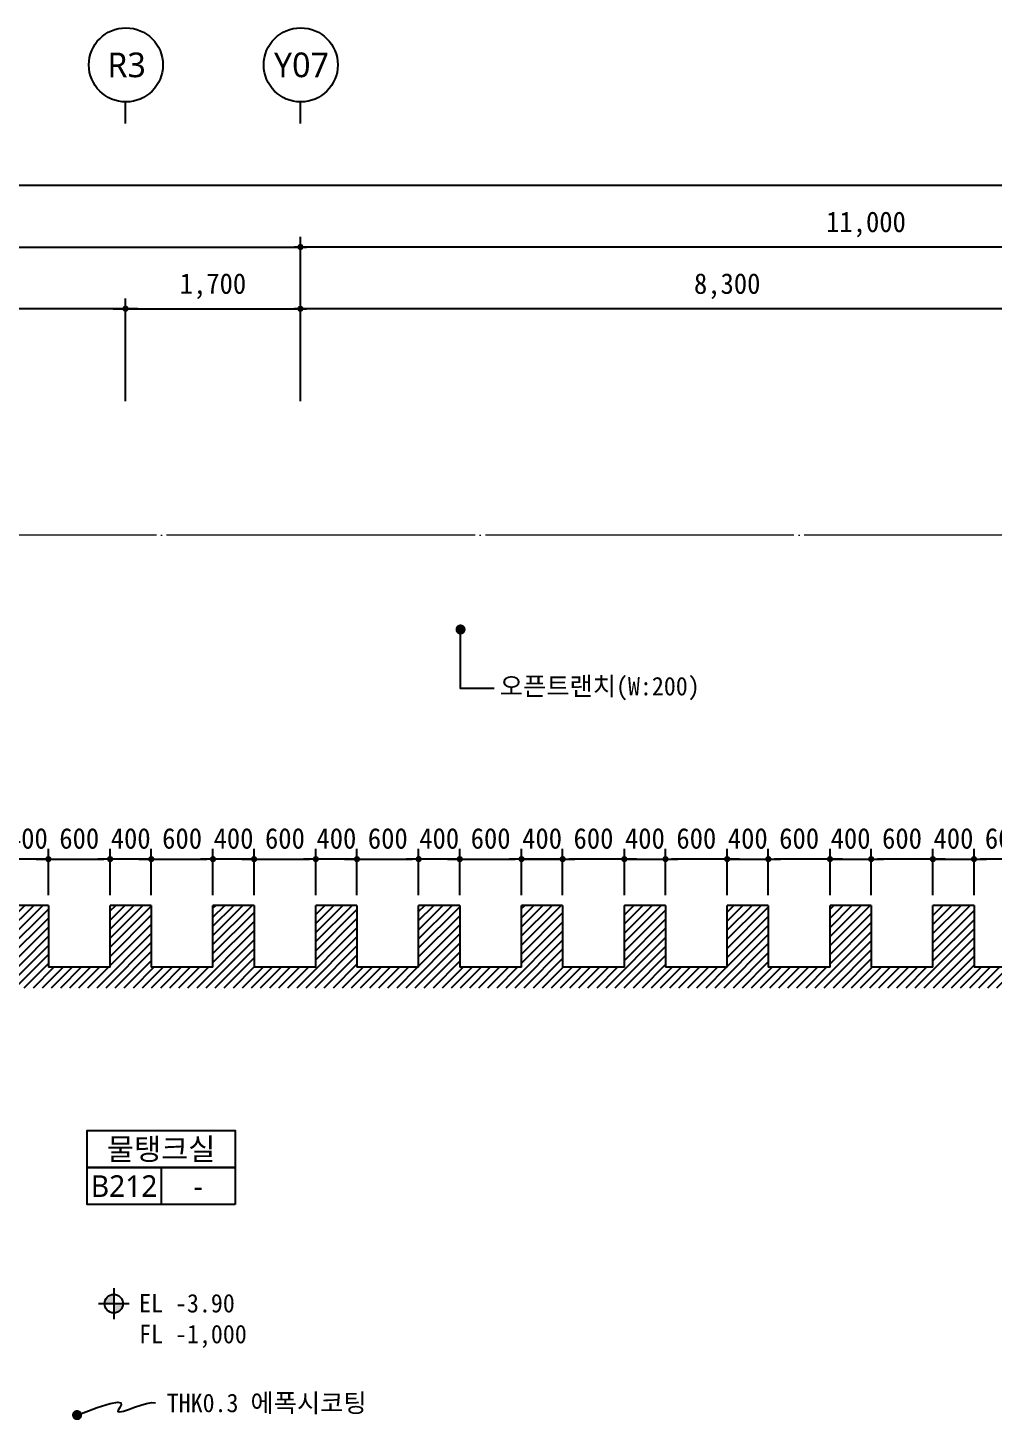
# Model space of a CAD drawing. Header units: inches. Extents: x 2004 to 150234, y 6875187 to 6994525.
# Drawn here: x 127709 to 137095, y 6980992 to 6994525 of the extents above; entities that cross this region are included whole.
import ezdxf
from ezdxf.enums import TextEntityAlignment as Align

# ---------------------------------------------------------------- set-up
doc = ezdxf.new("R2010")
doc.units = ezdxf.units.IN
doc.header["$MEASUREMENT"] = 0
doc.linetypes.add('CEN', pattern=[62, 60, -1, 0, -1])
doc.layers.get('0').update_dxf_attribs({"linetype": 'CONTINUOUS'})
for name, color, linetype, lineweight in [('A-AXIS-BUBL', 7, 'CONTINUOUS', 25), ('A-AXIS-LINE', 1, 'CEN', 15), ('A-DIMS', 7, 'CONTINUOUS', 25), ('A-MKXS-LEAD', 7, 'CONTINUOUS', 25), ('A-MKXX-NAME', 3, 'CONTINUOUS', 25), ('A-MKXX-SYMB', 7, 'CONTINUOUS', 25), ('A-XXXX-SYMB', 7, 'CONTINUOUS', 25), ('A-XXXX-TXT2', 3, 'CONTINUOUS', 25)]:
    doc.layers.add(name, color=color, linetype=linetype, lineweight=lineweight)
doc.styles.add('HY울릉도L', font='H2GTRE.TTF')
doc.styles.add('돋움체', font='')
doc.styles.add('맑은고딕', font='malgun.ttf')
doc.styles.get('돋움체').set_extended_font_data('DotumChe')
doc.dimstyles.new('CDIM', dxfattribs={"dimtxt": 2, "dimasz": 0.6, "dimexe": 1, "dimexo": 1, "dimgap": 1, "dimtad": 1, "dimdec": 0, "dimrnd": 0.5, "dimzin": 0, "dimdsep": 32, "dimlunit": 6, "dimtxsty": 'HY울릉도L', "dimblk1": '_CIDOT', "dimblk2": '_CIDOT', "dimsah": 1, "dimcen": 4.5, "dimclrd": 2, "dimclre": 2, "dimclrt": 7, "dimadec": 0, "dimazin": 0, "dimtfac": 1, "dimtdec": 0, "dimtix": 1, "dimtmove": 2, "dimatfit": 1, "dimldrblk": '_CIDOT', "dimfxl": 1, "dimtolj": 1, "dimtzin": 0, "dimlwd": -1, "dimarcsym": 0})

# ---------------------------------------------------------------- blocks, each defined once
blk = doc.blocks.new('_CIDOT')
at = {"color": 0, "linetype": 'ByBlock'}
blk.add_line((2, 0), (-1, 0), dxfattribs=at)
at = {"color": 0, "linetype": 'ByBlock', "const_width": 0.5}
blk.add_lwpolyline([(-0.25, 0, 1), (0.25, 0, 1)], format="xyb", close=True, dxfattribs=at)
blk = doc.blocks.new('*D134')
at = {"layer": 'A-DIMS', "lineweight": -2, "transparency": 16777216}
for p, q in [((105959, 6990895), (105959, 6993095)), ((144059, 6990895), (144059, 6993095))]:
    blk.add_line(p, q, dxfattribs=at)
at = {"layer": 'A-DIMS', "transparency": 16777216}
blk.add_line((106019, 6992995), (143999, 6992995), dxfattribs=at)
at = {"layer": 'A-DIMS', "transparency": 16777216, "xscale": 60, "yscale": 60, "zscale": 60, "rotation": 180}
blk.add_blockref('_CIDOT', (105959, 6992995), dxfattribs=at)
at = {"layer": 'A-DIMS', "transparency": 16777216, "xscale": 60, "yscale": 60, "zscale": 60}
blk.add_blockref('_CIDOT', (144059, 6992995), dxfattribs=at)
at = {"layer": 'A-DIMS', "color": 3, "transparency": 16777216, "insert": (125009, 6993214), "char_height": 200, "attachment_point": 5, "style": '돋움체'}
blk.add_mtext('\\A1;38,100', dxfattribs=at)
blk = doc.blocks.new('*D135')
at = {"layer": 'A-DIMS', "lineweight": -2, "transparency": 16777216}
for p, q in [((119359, 6990895), (119359, 6992495)), ((130359, 6990895), (130359, 6992495))]:
    blk.add_line(p, q, dxfattribs=at)
at = {"layer": 'A-DIMS', "transparency": 16777216}
blk.add_line((119419, 6992395), (130299, 6992395), dxfattribs=at)
at = {"layer": 'A-DIMS', "transparency": 16777216, "xscale": 60, "yscale": 60, "zscale": 60, "rotation": 180}
blk.add_blockref('_CIDOT', (119359, 6992395), dxfattribs=at)
at = {"layer": 'A-DIMS', "transparency": 16777216, "xscale": 60, "yscale": 60, "zscale": 60}
blk.add_blockref('_CIDOT', (130359, 6992395), dxfattribs=at)
at = {"layer": 'A-DIMS', "color": 3, "transparency": 16777216, "insert": (124859, 6992614), "char_height": 200, "attachment_point": 5, "style": '돋움체'}
blk.add_mtext('\\A1;11,000', dxfattribs=at)
blk = doc.blocks.new('*D136')
at = {"layer": 'A-DIMS', "lineweight": -2, "transparency": 16777216}
for p, q in [((130359, 6990895), (130359, 6992495)), ((141359, 6990895), (141359, 6992495))]:
    blk.add_line(p, q, dxfattribs=at)
at = {"layer": 'A-DIMS', "transparency": 16777216}
blk.add_line((141299, 6992395), (130419, 6992395), dxfattribs=at)
at = {"layer": 'A-DIMS', "transparency": 16777216, "xscale": 60, "yscale": 60, "zscale": 60, "rotation": 180}
blk.add_blockref('_CIDOT', (130359, 6992395), dxfattribs=at)
at = {"layer": 'A-DIMS', "transparency": 16777216, "xscale": 60, "yscale": 60, "zscale": 60}
blk.add_blockref('_CIDOT', (141359, 6992395), dxfattribs=at)
at = {"layer": 'A-DIMS', "color": 3, "transparency": 16777216, "insert": (135859, 6992614), "char_height": 200, "attachment_point": 5, "style": '돋움체'}
blk.add_mtext('\\A1;11,000', dxfattribs=at)
blk = doc.blocks.new('*D140')
at = {"layer": 'A-DIMS', "lineweight": -2, "transparency": 16777216}
for p, q in [((130359, 6990895), (130359, 6991895)), ((138659, 6990895), (138659, 6991895))]:
    blk.add_line(p, q, dxfattribs=at)
at = {"layer": 'A-DIMS', "transparency": 16777216}
blk.add_line((138599, 6991795), (130419, 6991795), dxfattribs=at)
at = {"layer": 'A-DIMS', "transparency": 16777216, "xscale": 60, "yscale": 60, "zscale": 60, "rotation": 180}
blk.add_blockref('_CIDOT', (130359, 6991795), dxfattribs=at)
at = {"layer": 'A-DIMS', "transparency": 16777216, "xscale": 60, "yscale": 60, "zscale": 60}
blk.add_blockref('_CIDOT', (138659, 6991795), dxfattribs=at)
at = {"layer": 'A-DIMS', "color": 3, "transparency": 16777216, "insert": (134509, 6992014), "char_height": 200, "attachment_point": 5, "style": '돋움체'}
blk.add_mtext('\\A1;8,300', dxfattribs=at)
blk = doc.blocks.new('*D141')
at = {"layer": 'A-DIMS', "lineweight": -2, "transparency": 16777216}
for p, q in [((128659, 6990895), (128659, 6991895)), ((130359, 6990895), (130359, 6991895))]:
    blk.add_line(p, q, dxfattribs=at)
at = {"layer": 'A-DIMS', "transparency": 16777216}
blk.add_line((128719, 6991795), (130299, 6991795), dxfattribs=at)
at = {"layer": 'A-DIMS', "transparency": 16777216, "xscale": 60, "yscale": 60, "zscale": 60, "rotation": 180}
blk.add_blockref('_CIDOT', (128659, 6991795), dxfattribs=at)
at = {"layer": 'A-DIMS', "transparency": 16777216, "xscale": 60, "yscale": 60, "zscale": 60}
blk.add_blockref('_CIDOT', (130359, 6991795), dxfattribs=at)
at = {"layer": 'A-DIMS', "color": 3, "transparency": 16777216, "insert": (129509, 6992014), "char_height": 200, "attachment_point": 5, "style": '돋움체'}
blk.add_mtext('\\A1;1,700', dxfattribs=at)
blk = doc.blocks.new('*D142')
at = {"layer": 'A-DIMS', "lineweight": -2, "transparency": 16777216}
for p, q in [((119359, 6990895), (119359, 6991895)), ((128659, 6990895), (128659, 6991895))]:
    blk.add_line(p, q, dxfattribs=at)
at = {"layer": 'A-DIMS', "transparency": 16777216}
blk.add_line((128599, 6991795), (119419, 6991795), dxfattribs=at)
at = {"layer": 'A-DIMS', "transparency": 16777216, "xscale": 60, "yscale": 60, "zscale": 60, "rotation": 180}
blk.add_blockref('_CIDOT', (119359, 6991795), dxfattribs=at)
at = {"layer": 'A-DIMS', "transparency": 16777216, "xscale": 60, "yscale": 60, "zscale": 60}
blk.add_blockref('_CIDOT', (128659, 6991795), dxfattribs=at)
at = {"layer": 'A-DIMS', "color": 3, "transparency": 16777216, "insert": (124009, 6992014), "char_height": 200, "attachment_point": 5, "style": '돋움체'}
blk.add_mtext('\\A1;9,300', dxfattribs=at)
blk = doc.blocks.new('*D308')
at = {"layer": 'A-DIMS', "lineweight": -2, "transparency": 16777216}
for p, q in [((136509, 6986095), (136509, 6986545)), ((136909, 6986095), (136909, 6986545))]:
    blk.add_line(p, q, dxfattribs=at)
at = {"layer": 'A-DIMS', "transparency": 16777216}
for p, q in [((136449, 6986445), (136389, 6986445)), ((136509, 6986445), (136909, 6986445)), ((136969, 6986445), (137029, 6986445))]:
    blk.add_line(p, q, dxfattribs=at)
at = {"layer": 'A-DIMS', "transparency": 16777216, "xscale": 60, "yscale": 60, "zscale": 60}
blk.add_blockref('_CIDOT', (136509, 6986445), dxfattribs=at)
at = {"layer": 'A-DIMS', "transparency": 16777216, "xscale": 60, "yscale": 60, "zscale": 60, "rotation": 180}
blk.add_blockref('_CIDOT', (136909, 6986445), dxfattribs=at)
at = {"layer": 'A-DIMS', "color": 3, "transparency": 16777216, "insert": (136709, 6986645), "char_height": 200, "attachment_point": 5, "style": '돋움체'}
blk.add_mtext('\\A1;400', dxfattribs=at)
blk = doc.blocks.new('*D309')
at = {"layer": 'A-DIMS', "lineweight": -2, "transparency": 16777216}
for p, q in [((136909, 6986095), (136909, 6986545)), ((137509, 6986095), (137509, 6986545))]:
    blk.add_line(p, q, dxfattribs=at)
at = {"layer": 'A-DIMS', "transparency": 16777216}
blk.add_line((137449, 6986445), (136969, 6986445), dxfattribs=at)
at = {"layer": 'A-DIMS', "transparency": 16777216, "xscale": 60, "yscale": 60, "zscale": 60, "rotation": 180}
blk.add_blockref('_CIDOT', (136909, 6986445), dxfattribs=at)
at = {"layer": 'A-DIMS', "transparency": 16777216, "xscale": 60, "yscale": 60, "zscale": 60}
blk.add_blockref('_CIDOT', (137509, 6986445), dxfattribs=at)
at = {"layer": 'A-DIMS', "color": 3, "transparency": 16777216, "insert": (137209, 6986645), "char_height": 200, "attachment_point": 5, "style": '돋움체'}
blk.add_mtext('\\A1;600', dxfattribs=at)
blk = doc.blocks.new('*D310')
at = {"layer": 'A-DIMS', "lineweight": -2, "transparency": 16777216}
for p, q in [((135509, 6986095), (135509, 6986545)), ((135909, 6986095), (135909, 6986545))]:
    blk.add_line(p, q, dxfattribs=at)
at = {"layer": 'A-DIMS', "transparency": 16777216}
for p, q in [((135449, 6986445), (135389, 6986445)), ((135509, 6986445), (135909, 6986445)), ((135969, 6986445), (136029, 6986445))]:
    blk.add_line(p, q, dxfattribs=at)
at = {"layer": 'A-DIMS', "transparency": 16777216, "xscale": 60, "yscale": 60, "zscale": 60}
blk.add_blockref('_CIDOT', (135509, 6986445), dxfattribs=at)
at = {"layer": 'A-DIMS', "transparency": 16777216, "xscale": 60, "yscale": 60, "zscale": 60, "rotation": 180}
blk.add_blockref('_CIDOT', (135909, 6986445), dxfattribs=at)
at = {"layer": 'A-DIMS', "color": 3, "transparency": 16777216, "insert": (135709, 6986645), "char_height": 200, "attachment_point": 5, "style": '돋움체'}
blk.add_mtext('\\A1;400', dxfattribs=at)
blk = doc.blocks.new('*D311')
at = {"layer": 'A-DIMS', "lineweight": -2, "transparency": 16777216}
for p, q in [((135909, 6986095), (135909, 6986545)), ((136509, 6986095), (136509, 6986545))]:
    blk.add_line(p, q, dxfattribs=at)
at = {"layer": 'A-DIMS', "transparency": 16777216}
blk.add_line((136449, 6986445), (135969, 6986445), dxfattribs=at)
at = {"layer": 'A-DIMS', "transparency": 16777216, "xscale": 60, "yscale": 60, "zscale": 60, "rotation": 180}
blk.add_blockref('_CIDOT', (135909, 6986445), dxfattribs=at)
at = {"layer": 'A-DIMS', "transparency": 16777216, "xscale": 60, "yscale": 60, "zscale": 60}
blk.add_blockref('_CIDOT', (136509, 6986445), dxfattribs=at)
at = {"layer": 'A-DIMS', "color": 3, "transparency": 16777216, "insert": (136209, 6986645), "char_height": 200, "attachment_point": 5, "style": '돋움체'}
blk.add_mtext('\\A1;600', dxfattribs=at)
blk = doc.blocks.new('*D312')
at = {"layer": 'A-DIMS', "lineweight": -2, "transparency": 16777216}
for p, q in [((134509, 6986095), (134509, 6986545)), ((134909, 6986095), (134909, 6986545))]:
    blk.add_line(p, q, dxfattribs=at)
at = {"layer": 'A-DIMS', "transparency": 16777216}
for p, q in [((134449, 6986445), (134389, 6986445)), ((134509, 6986445), (134909, 6986445)), ((134969, 6986445), (135029, 6986445))]:
    blk.add_line(p, q, dxfattribs=at)
at = {"layer": 'A-DIMS', "transparency": 16777216, "xscale": 60, "yscale": 60, "zscale": 60}
blk.add_blockref('_CIDOT', (134509, 6986445), dxfattribs=at)
at = {"layer": 'A-DIMS', "transparency": 16777216, "xscale": 60, "yscale": 60, "zscale": 60, "rotation": 180}
blk.add_blockref('_CIDOT', (134909, 6986445), dxfattribs=at)
at = {"layer": 'A-DIMS', "color": 3, "transparency": 16777216, "insert": (134709, 6986645), "char_height": 200, "attachment_point": 5, "style": '돋움체'}
blk.add_mtext('\\A1;400', dxfattribs=at)
blk = doc.blocks.new('*D313')
at = {"layer": 'A-DIMS', "lineweight": -2, "transparency": 16777216}
for p, q in [((134909, 6986095), (134909, 6986545)), ((135509, 6986095), (135509, 6986545))]:
    blk.add_line(p, q, dxfattribs=at)
at = {"layer": 'A-DIMS', "transparency": 16777216}
blk.add_line((135449, 6986445), (134969, 6986445), dxfattribs=at)
at = {"layer": 'A-DIMS', "transparency": 16777216, "xscale": 60, "yscale": 60, "zscale": 60, "rotation": 180}
blk.add_blockref('_CIDOT', (134909, 6986445), dxfattribs=at)
at = {"layer": 'A-DIMS', "transparency": 16777216, "xscale": 60, "yscale": 60, "zscale": 60}
blk.add_blockref('_CIDOT', (135509, 6986445), dxfattribs=at)
at = {"layer": 'A-DIMS', "color": 3, "transparency": 16777216, "insert": (135209, 6986645), "char_height": 200, "attachment_point": 5, "style": '돋움체'}
blk.add_mtext('\\A1;600', dxfattribs=at)
blk = doc.blocks.new('*D314')
at = {"layer": 'A-DIMS', "lineweight": -2, "transparency": 16777216}
for p, q in [((133509, 6986095), (133509, 6986545)), ((133909, 6986095), (133909, 6986545))]:
    blk.add_line(p, q, dxfattribs=at)
at = {"layer": 'A-DIMS', "transparency": 16777216}
for p, q in [((133449, 6986445), (133389, 6986445)), ((133509, 6986445), (133909, 6986445)), ((133969, 6986445), (134029, 6986445))]:
    blk.add_line(p, q, dxfattribs=at)
at = {"layer": 'A-DIMS', "transparency": 16777216, "xscale": 60, "yscale": 60, "zscale": 60}
blk.add_blockref('_CIDOT', (133509, 6986445), dxfattribs=at)
at = {"layer": 'A-DIMS', "transparency": 16777216, "xscale": 60, "yscale": 60, "zscale": 60, "rotation": 180}
blk.add_blockref('_CIDOT', (133909, 6986445), dxfattribs=at)
at = {"layer": 'A-DIMS', "color": 3, "transparency": 16777216, "insert": (133709, 6986645), "char_height": 200, "attachment_point": 5, "style": '돋움체'}
blk.add_mtext('\\A1;400', dxfattribs=at)
blk = doc.blocks.new('*D315')
at = {"layer": 'A-DIMS', "lineweight": -2, "transparency": 16777216}
for p, q in [((133909, 6986095), (133909, 6986545)), ((134509, 6986095), (134509, 6986545))]:
    blk.add_line(p, q, dxfattribs=at)
at = {"layer": 'A-DIMS', "transparency": 16777216}
blk.add_line((134449, 6986445), (133969, 6986445), dxfattribs=at)
at = {"layer": 'A-DIMS', "transparency": 16777216, "xscale": 60, "yscale": 60, "zscale": 60, "rotation": 180}
blk.add_blockref('_CIDOT', (133909, 6986445), dxfattribs=at)
at = {"layer": 'A-DIMS', "transparency": 16777216, "xscale": 60, "yscale": 60, "zscale": 60}
blk.add_blockref('_CIDOT', (134509, 6986445), dxfattribs=at)
at = {"layer": 'A-DIMS', "color": 3, "transparency": 16777216, "insert": (134209, 6986645), "char_height": 200, "attachment_point": 5, "style": '돋움체'}
blk.add_mtext('\\A1;600', dxfattribs=at)
blk = doc.blocks.new('*D316')
at = {"layer": 'A-DIMS', "lineweight": -2, "transparency": 16777216}
for p, q in [((132509, 6986095), (132509, 6986545)), ((132909, 6986095), (132909, 6986545))]:
    blk.add_line(p, q, dxfattribs=at)
at = {"layer": 'A-DIMS', "transparency": 16777216}
for p, q in [((132449, 6986445), (132389, 6986445)), ((132509, 6986445), (132909, 6986445)), ((132969, 6986445), (133029, 6986445))]:
    blk.add_line(p, q, dxfattribs=at)
at = {"layer": 'A-DIMS', "transparency": 16777216, "xscale": 60, "yscale": 60, "zscale": 60}
blk.add_blockref('_CIDOT', (132509, 6986445), dxfattribs=at)
at = {"layer": 'A-DIMS', "transparency": 16777216, "xscale": 60, "yscale": 60, "zscale": 60, "rotation": 180}
blk.add_blockref('_CIDOT', (132909, 6986445), dxfattribs=at)
at = {"layer": 'A-DIMS', "color": 3, "transparency": 16777216, "insert": (132709, 6986645), "char_height": 200, "attachment_point": 5, "style": '돋움체'}
blk.add_mtext('\\A1;400', dxfattribs=at)
blk = doc.blocks.new('*D317')
at = {"layer": 'A-DIMS', "lineweight": -2, "transparency": 16777216}
for p, q in [((132909, 6986095), (132909, 6986545)), ((133509, 6986095), (133509, 6986545))]:
    blk.add_line(p, q, dxfattribs=at)
at = {"layer": 'A-DIMS', "transparency": 16777216}
blk.add_line((133449, 6986445), (132969, 6986445), dxfattribs=at)
at = {"layer": 'A-DIMS', "transparency": 16777216, "xscale": 60, "yscale": 60, "zscale": 60, "rotation": 180}
blk.add_blockref('_CIDOT', (132909, 6986445), dxfattribs=at)
at = {"layer": 'A-DIMS', "transparency": 16777216, "xscale": 60, "yscale": 60, "zscale": 60}
blk.add_blockref('_CIDOT', (133509, 6986445), dxfattribs=at)
at = {"layer": 'A-DIMS', "color": 3, "transparency": 16777216, "insert": (133209, 6986645), "char_height": 200, "attachment_point": 5, "style": '돋움체'}
blk.add_mtext('\\A1;600', dxfattribs=at)
blk = doc.blocks.new('*D318')
at = {"layer": 'A-DIMS', "lineweight": -2, "transparency": 16777216}
for p, q in [((131909, 6986095), (131909, 6986545)), ((132509, 6986095), (132509, 6986545))]:
    blk.add_line(p, q, dxfattribs=at)
at = {"layer": 'A-DIMS', "transparency": 16777216}
blk.add_line((131969, 6986445), (132449, 6986445), dxfattribs=at)
at = {"layer": 'A-DIMS', "transparency": 16777216, "xscale": 60, "yscale": 60, "zscale": 60, "rotation": 180}
blk.add_blockref('_CIDOT', (131909, 6986445), dxfattribs=at)
at = {"layer": 'A-DIMS', "transparency": 16777216, "xscale": 60, "yscale": 60, "zscale": 60}
blk.add_blockref('_CIDOT', (132509, 6986445), dxfattribs=at)
at = {"layer": 'A-DIMS', "color": 3, "transparency": 16777216, "insert": (132209, 6986645), "char_height": 200, "attachment_point": 5, "style": '돋움체'}
blk.add_mtext('\\A1;600', dxfattribs=at)
blk = doc.blocks.new('*D319')
at = {"layer": 'A-DIMS', "lineweight": -2, "transparency": 16777216}
for p, q in [((132509, 6986095), (132509, 6986545)), ((132909, 6986095), (132909, 6986545))]:
    blk.add_line(p, q, dxfattribs=at)
at = {"layer": 'A-DIMS', "transparency": 16777216}
for p, q in [((132449, 6986445), (132389, 6986445)), ((132909, 6986445), (132509, 6986445)), ((132969, 6986445), (133029, 6986445))]:
    blk.add_line(p, q, dxfattribs=at)
at = {"layer": 'A-DIMS', "transparency": 16777216, "xscale": 60, "yscale": 60, "zscale": 60}
blk.add_blockref('_CIDOT', (132509, 6986445), dxfattribs=at)
at = {"layer": 'A-DIMS', "transparency": 16777216, "xscale": 60, "yscale": 60, "zscale": 60, "rotation": 180}
blk.add_blockref('_CIDOT', (132909, 6986445), dxfattribs=at)
at = {"layer": 'A-DIMS', "color": 3, "transparency": 16777216, "insert": (132709, 6986645), "char_height": 200, "attachment_point": 5, "style": '돋움체'}
blk.add_mtext('\\A1;400', dxfattribs=at)
blk = doc.blocks.new('*D320')
at = {"layer": 'A-DIMS', "lineweight": -2, "transparency": 16777216}
for p, q in [((130909, 6986095), (130909, 6986545)), ((131509, 6986095), (131509, 6986545))]:
    blk.add_line(p, q, dxfattribs=at)
at = {"layer": 'A-DIMS', "transparency": 16777216}
blk.add_line((130969, 6986445), (131449, 6986445), dxfattribs=at)
at = {"layer": 'A-DIMS', "transparency": 16777216, "xscale": 60, "yscale": 60, "zscale": 60, "rotation": 180}
blk.add_blockref('_CIDOT', (130909, 6986445), dxfattribs=at)
at = {"layer": 'A-DIMS', "transparency": 16777216, "xscale": 60, "yscale": 60, "zscale": 60}
blk.add_blockref('_CIDOT', (131509, 6986445), dxfattribs=at)
at = {"layer": 'A-DIMS', "color": 3, "transparency": 16777216, "insert": (131209, 6986645), "char_height": 200, "attachment_point": 5, "style": '돋움체'}
blk.add_mtext('\\A1;600', dxfattribs=at)
blk = doc.blocks.new('*D321')
at = {"layer": 'A-DIMS', "lineweight": -2, "transparency": 16777216}
for p, q in [((131509, 6986095), (131509, 6986545)), ((131909, 6986095), (131909, 6986545))]:
    blk.add_line(p, q, dxfattribs=at)
at = {"layer": 'A-DIMS', "transparency": 16777216}
for p, q in [((131449, 6986445), (131389, 6986445)), ((131909, 6986445), (131509, 6986445)), ((131969, 6986445), (132029, 6986445))]:
    blk.add_line(p, q, dxfattribs=at)
at = {"layer": 'A-DIMS', "transparency": 16777216, "xscale": 60, "yscale": 60, "zscale": 60}
blk.add_blockref('_CIDOT', (131509, 6986445), dxfattribs=at)
at = {"layer": 'A-DIMS', "transparency": 16777216, "xscale": 60, "yscale": 60, "zscale": 60, "rotation": 180}
blk.add_blockref('_CIDOT', (131909, 6986445), dxfattribs=at)
at = {"layer": 'A-DIMS', "color": 3, "transparency": 16777216, "insert": (131709, 6986645), "char_height": 200, "attachment_point": 5, "style": '돋움체'}
blk.add_mtext('\\A1;400', dxfattribs=at)
blk = doc.blocks.new('*D322')
at = {"layer": 'A-DIMS', "lineweight": -2, "transparency": 16777216}
for p, q in [((129909, 6986095), (129909, 6986545)), ((130509, 6986095), (130509, 6986545))]:
    blk.add_line(p, q, dxfattribs=at)
at = {"layer": 'A-DIMS', "transparency": 16777216}
blk.add_line((129969, 6986445), (130449, 6986445), dxfattribs=at)
at = {"layer": 'A-DIMS', "transparency": 16777216, "xscale": 60, "yscale": 60, "zscale": 60, "rotation": 180}
blk.add_blockref('_CIDOT', (129909, 6986445), dxfattribs=at)
at = {"layer": 'A-DIMS', "transparency": 16777216, "xscale": 60, "yscale": 60, "zscale": 60}
blk.add_blockref('_CIDOT', (130509, 6986445), dxfattribs=at)
at = {"layer": 'A-DIMS', "color": 3, "transparency": 16777216, "insert": (130209, 6986645), "char_height": 200, "attachment_point": 5, "style": '돋움체'}
blk.add_mtext('\\A1;600', dxfattribs=at)
blk = doc.blocks.new('*D323')
at = {"layer": 'A-DIMS', "lineweight": -2, "transparency": 16777216}
for p, q in [((130509, 6986095), (130509, 6986545)), ((130909, 6986095), (130909, 6986545))]:
    blk.add_line(p, q, dxfattribs=at)
at = {"layer": 'A-DIMS', "transparency": 16777216}
for p, q in [((130449, 6986445), (130389, 6986445)), ((130909, 6986445), (130509, 6986445)), ((130969, 6986445), (131029, 6986445))]:
    blk.add_line(p, q, dxfattribs=at)
at = {"layer": 'A-DIMS', "transparency": 16777216, "xscale": 60, "yscale": 60, "zscale": 60}
blk.add_blockref('_CIDOT', (130509, 6986445), dxfattribs=at)
at = {"layer": 'A-DIMS', "transparency": 16777216, "xscale": 60, "yscale": 60, "zscale": 60, "rotation": 180}
blk.add_blockref('_CIDOT', (130909, 6986445), dxfattribs=at)
at = {"layer": 'A-DIMS', "color": 3, "transparency": 16777216, "insert": (130709, 6986645), "char_height": 200, "attachment_point": 5, "style": '돋움체'}
blk.add_mtext('\\A1;400', dxfattribs=at)
blk = doc.blocks.new('*D324')
at = {"layer": 'A-DIMS', "lineweight": -2, "transparency": 16777216}
for p, q in [((128909, 6986095), (128909, 6986545)), ((129509, 6986095), (129509, 6986545))]:
    blk.add_line(p, q, dxfattribs=at)
at = {"layer": 'A-DIMS', "transparency": 16777216}
blk.add_line((128969, 6986445), (129449, 6986445), dxfattribs=at)
at = {"layer": 'A-DIMS', "transparency": 16777216, "xscale": 60, "yscale": 60, "zscale": 60, "rotation": 180}
blk.add_blockref('_CIDOT', (128909, 6986445), dxfattribs=at)
at = {"layer": 'A-DIMS', "transparency": 16777216, "xscale": 60, "yscale": 60, "zscale": 60}
blk.add_blockref('_CIDOT', (129509, 6986445), dxfattribs=at)
at = {"layer": 'A-DIMS', "color": 3, "transparency": 16777216, "insert": (129209, 6986645), "char_height": 200, "attachment_point": 5, "style": '돋움체'}
blk.add_mtext('\\A1;600', dxfattribs=at)
blk = doc.blocks.new('*D325')
at = {"layer": 'A-DIMS', "lineweight": -2, "transparency": 16777216}
for p, q in [((129509, 6986095), (129509, 6986545)), ((129909, 6986095), (129909, 6986545))]:
    blk.add_line(p, q, dxfattribs=at)
at = {"layer": 'A-DIMS', "transparency": 16777216}
for p, q in [((129449, 6986445), (129389, 6986445)), ((129909, 6986445), (129509, 6986445)), ((129969, 6986445), (130029, 6986445))]:
    blk.add_line(p, q, dxfattribs=at)
at = {"layer": 'A-DIMS', "transparency": 16777216, "xscale": 60, "yscale": 60, "zscale": 60}
blk.add_blockref('_CIDOT', (129509, 6986445), dxfattribs=at)
at = {"layer": 'A-DIMS', "transparency": 16777216, "xscale": 60, "yscale": 60, "zscale": 60, "rotation": 180}
blk.add_blockref('_CIDOT', (129909, 6986445), dxfattribs=at)
at = {"layer": 'A-DIMS', "color": 3, "transparency": 16777216, "insert": (129709, 6986645), "char_height": 200, "attachment_point": 5, "style": '돋움체'}
blk.add_mtext('\\A1;400', dxfattribs=at)
blk = doc.blocks.new('*D326')
at = {"layer": 'A-DIMS', "lineweight": -2, "transparency": 16777216}
for p, q in [((127909, 6986095), (127909, 6986545)), ((128509, 6986095), (128509, 6986545))]:
    blk.add_line(p, q, dxfattribs=at)
at = {"layer": 'A-DIMS', "transparency": 16777216}
blk.add_line((127969, 6986445), (128449, 6986445), dxfattribs=at)
at = {"layer": 'A-DIMS', "transparency": 16777216, "xscale": 60, "yscale": 60, "zscale": 60, "rotation": 180}
blk.add_blockref('_CIDOT', (127909, 6986445), dxfattribs=at)
at = {"layer": 'A-DIMS', "transparency": 16777216, "xscale": 60, "yscale": 60, "zscale": 60}
blk.add_blockref('_CIDOT', (128509, 6986445), dxfattribs=at)
at = {"layer": 'A-DIMS', "color": 3, "transparency": 16777216, "insert": (128209, 6986645), "char_height": 200, "attachment_point": 5, "style": '돋움체'}
blk.add_mtext('\\A1;600', dxfattribs=at)
blk = doc.blocks.new('*D327')
at = {"layer": 'A-DIMS', "lineweight": -2, "transparency": 16777216}
for p, q in [((128509, 6986095), (128509, 6986545)), ((128909, 6986095), (128909, 6986545))]:
    blk.add_line(p, q, dxfattribs=at)
at = {"layer": 'A-DIMS', "transparency": 16777216}
for p, q in [((128449, 6986445), (128389, 6986445)), ((128909, 6986445), (128509, 6986445)), ((128969, 6986445), (129029, 6986445))]:
    blk.add_line(p, q, dxfattribs=at)
at = {"layer": 'A-DIMS', "transparency": 16777216, "xscale": 60, "yscale": 60, "zscale": 60}
blk.add_blockref('_CIDOT', (128509, 6986445), dxfattribs=at)
at = {"layer": 'A-DIMS', "transparency": 16777216, "xscale": 60, "yscale": 60, "zscale": 60, "rotation": 180}
blk.add_blockref('_CIDOT', (128909, 6986445), dxfattribs=at)
at = {"layer": 'A-DIMS', "color": 3, "transparency": 16777216, "insert": (128709, 6986645), "char_height": 200, "attachment_point": 5, "style": '돋움체'}
blk.add_mtext('\\A1;400', dxfattribs=at)
blk = doc.blocks.new('*D329')
at = {"layer": 'A-DIMS', "lineweight": -2, "transparency": 16777216}
for p, q in [((127509, 6986095), (127509, 6986545)), ((127909, 6986095), (127909, 6986545))]:
    blk.add_line(p, q, dxfattribs=at)
at = {"layer": 'A-DIMS', "transparency": 16777216}
for p, q in [((127449, 6986445), (127389, 6986445)), ((127909, 6986445), (127509, 6986445)), ((127969, 6986445), (128029, 6986445))]:
    blk.add_line(p, q, dxfattribs=at)
at = {"layer": 'A-DIMS', "transparency": 16777216, "xscale": 60, "yscale": 60, "zscale": 60}
blk.add_blockref('_CIDOT', (127509, 6986445), dxfattribs=at)
at = {"layer": 'A-DIMS', "transparency": 16777216, "xscale": 60, "yscale": 60, "zscale": 60, "rotation": 180}
blk.add_blockref('_CIDOT', (127909, 6986445), dxfattribs=at)
at = {"layer": 'A-DIMS', "color": 3, "transparency": 16777216, "insert": (127709, 6986645), "char_height": 200, "attachment_point": 5, "style": '돋움체'}
blk.add_mtext('\\A1;400', dxfattribs=at)

msp = doc.modelspace()

# ---------------------------------------------------------------- hatches: boundary and pattern name
at = {"layer": 'A-XXXX-SYMB'}
h = msp.add_hatch(dxfattribs=at)
h.set_pattern_fill('ANSI31', color=8, scale=500)
h.set_pattern_definition([(45, (0, 6960758.12), (-44.194174, 44.194174), [])])
h.paths.add_polyline_path([(115159, 6985195.3), (115159, 6985395.3), (115359, 6985395.3), (115359, 6985995.3), (115859, 6985995.3), (115859, 6985395.3), (116509, 6985395.3), (116509, 6985995.3), (116909, 6985995.3), (116909, 6985395.3), (117509, 6985395.3), (117509, 6985995.3), (117909, 6985995.3), (117909, 6985395.3), (118509, 6985395.3), (118509, 6985995.3), (118909, 6985995.3), (118909, 6985395.3), (119509, 6985395.3), (119509, 6985995.3), (119909, 6985995.3), (119909, 6985395.3), (120509, 6985395.3), (120509, 6985995.3), (120909, 6985995.3), (120909, 6985395.3), (121509, 6985395.3), (121509, 6985995.3), (121909, 6985995.3), (121909, 6985395.3), (122509, 6985395.3), (122509, 6985995.3), (122909, 6985995.3), (122909, 6985395.3), (123509, 6985395.3), (123509, 6985995.3), (123909, 6985995.3), (123909, 6985395.3), (124509, 6985395.3), (124509, 6985995.3), (124909, 6985995.3), (124909, 6985395.3), (125359, 6985395.3), (125359, 6985995.3), (125859, 6985995.3), (125859, 6985395.3), (126509, 6985395.3), (126509, 6985995.3), (126909, 6985995.3), (126909, 6985395.3), (127509, 6985395.3), (127509, 6985995.3), (127909, 6985995.3), (127909, 6985395.3), (128509, 6985395.3), (128509, 6985995.3), (128909, 6985995.3), (128909, 6985395.3), (129509, 6985395.3), (129509, 6985995.3), (129909, 6985995.3), (129909, 6985395.3), (130509, 6985395.3), (130509, 6985995.3), (130909, 6985995.3), (130909, 6985395.3), (131509, 6985395.3), (131509, 6985995.3), (131909, 6985995.3), (131909, 6985395.3), (132509, 6985395.3), (132509, 6985995.3), (132909, 6985995.3), (132909, 6985395.3), (133509, 6985395.3), (133509, 6985995.3), (133909, 6985995.3), (133909, 6985395.3), (134509, 6985395.3), (134509, 6985995.3), (134909, 6985995.3), (134909, 6985395.3), (135509, 6985395.3), (135509, 6985995.3), (135909, 6985995.3), (135909, 6985395.3), (136509, 6985395.3), (136509, 6985995.3), (136909, 6985995.3), (136909, 6985395.3), (137509, 6985395.3), (137509, 6985995.3), (137909, 6985995.3), (137909, 6985395.3), (138509, 6985395.3), (138509, 6985995.3), (138909, 6985995.3), (138909, 6985395.3), (139559, 6985395.3), (139559, 6985995.3), (140059, 6985995.3), (140059, 6985395.3), (140259, 6985395.3), (140259, 6985195.3)])
h = msp.add_hatch(color=256, dxfattribs=at)
h.paths.add_polyline_path([(128544.6, 6982214.1, 0.4142136), (128454.6, 6982124.1), (128544.6, 6982124.1)])
h.paths.add_polyline_path([(128634.6, 6982124.1), (128544.6, 6982124.1), (128544.6, 6982034.1, 0.4142136)])

# ---------------------------------------------------------------- linework, layer by layer
msp.add_lwpolyline([(132242.1, 6988104.9), (131916.4, 6988104.9), (131916.4, 6988706.6)])
at = {"layer": 'A-AXIS-BUBL', "ltscale": 0.2}
for p, q in [((128659, 6993595.3), (128659, 6993805.3)), ((130359, 6993595.3), (130359, 6993805.3))]:
    msp.add_line(p, q, dxfattribs=at)
for centre in [(128662.5, 6994165.3), (130362.5, 6994165.3)]:
    msp.add_circle(centre, 360, dxfattribs=at)
at = {"layer": 'A-AXIS-LINE', "ltscale": 50}
msp.add_line((144459, 6989595.3), (105559, 6989595.3), dxfattribs=at)
at = {"layer": 'A-MKXS-LEAD', "const_width": 48}
for points in [[(131891.5, 6988674.7, -1), (131941.3, 6988679.6, -1)], [(128163.2, 6981043.1, 1), (128212.9, 6981038.1, 1)]]:
    msp.add_lwpolyline(points, format="xyb", close=True, dxfattribs=at)
at = {"layer": 'A-MKXS-LEAD'}
msp.add_lwpolyline([(128188, 6981040.6), (128383.6, 6981114.3), (128510.9, 6981154.1), (128583.4, 6981167), (128614.2, 6981160), (128616.5, 6981140.2), (128603.5, 6981114.6), (128588.5, 6981090.2), (128584.6, 6981074.1), (128601.9, 6981071.4), (128638.1, 6981080.2), (128687.9, 6981096.6), (128745.6, 6981116.8), (128806.1, 6981137), (128863.7, 6981153.3), (128913.1, 6981162), (128948.8, 6981159.1)], dxfattribs=at)
at = {"layer": 'A-MKXX-SYMB'}
msp.add_line((129005.2, 6983446.7), (129005.2, 6983086.7), dxfattribs=at)
for points in [[(129725.2, 6983446.7), (128285.2, 6983446.7), (128285.2, 6983806.7), (129725.2, 6983806.7)], [(129725.2, 6983086.7), (128285.2, 6983086.7), (128285.2, 6983446.7), (129725.2, 6983446.7)]]:
    msp.add_lwpolyline(points, close=True, dxfattribs=at)
at = {"layer": 'A-XXXX-SYMB'}
for p, q in [((128544.6, 6982274.1), (128544.6, 6981974.1)), ((128394.6, 6982124.1), (128694.6, 6982124.1))]:
    msp.add_line(p, q, dxfattribs=at)
for points in [[(127909, 6985995.3), (127509, 6985995.3)], [(127909, 6985995.3), (127909, 6985395.3)], [(128509, 6985395.3), (128509, 6985995.3)], [(128909, 6985995.3), (128509, 6985995.3)], [(128909, 6985995.3), (128909, 6985395.3)], [(129509, 6985395.3), (129509, 6985995.3)], [(129909, 6985995.3), (129509, 6985995.3)], [(129909, 6985995.3), (129909, 6985395.3)], [(130509, 6985395.3), (130509, 6985995.3)], [(130909, 6985995.3), (130509, 6985995.3)], [(130909, 6985995.3), (130909, 6985395.3)], [(131509, 6985395.3), (131509, 6985995.3)], [(131909, 6985995.3), (131509, 6985995.3)], [(131909, 6985995.3), (131909, 6985395.3)], [(132509, 6985395.3), (132509, 6985995.3)], [(132909, 6985995.3), (132509, 6985995.3)], [(132909, 6985995.3), (132909, 6985395.3)], [(133509, 6985395.3), (133509, 6985995.3)], [(133909, 6985995.3), (133509, 6985995.3)], [(133909, 6985995.3), (133909, 6985395.3)], [(134509, 6985395.3), (134509, 6985995.3)], [(134909, 6985995.3), (134509, 6985995.3)], [(134909, 6985995.3), (134909, 6985395.3)], [(135509, 6985395.3), (135509, 6985995.3)], [(135909, 6985995.3), (135509, 6985995.3)], [(135909, 6985995.3), (135909, 6985395.3)], [(136509, 6985395.3), (136509, 6985995.3)], [(136909, 6985995.3), (136509, 6985995.3)], [(136909, 6985995.3), (136909, 6985395.3)], [(128509, 6985395.3), (127909, 6985395.3)], [(129509, 6985395.3), (128909, 6985395.3)], [(130509, 6985395.3), (129909, 6985395.3)], [(131509, 6985395.3), (130909, 6985395.3)], [(132509, 6985395.3), (131909, 6985395.3)], [(133509, 6985395.3), (132909, 6985395.3)], [(134509, 6985395.3), (133909, 6985395.3)], [(135509, 6985395.3), (134909, 6985395.3)], [(136509, 6985395.3), (135909, 6985395.3)], [(137509, 6985395.3), (136909, 6985395.3)]]:
    msp.add_lwpolyline(points, dxfattribs=at)
msp.add_circle((128544.6, 6982124.1), 90, dxfattribs=at)

# ---------------------------------------------------------------- texts
at = {"layer": 'A-MKXX-NAME', "style": '맑은고딕'}
for s, p in [('물탱크실', (129005.2, 6983626.7)), ('B212', (128645.2, 6983266.7)), ('-', (129365.2, 6983266.7))]:
    msp.add_text(s, height=210, dxfattribs=at).set_placement(p, align=Align.MIDDLE_CENTER)
at = {"layer": 'A-XXXX-TXT2', "ltscale": 0.2, "style": '맑은고딕'}
for s, p in [('R3', (128669.2, 6994165.5)), ('Y07', (130369.2, 6994165.5))]:
    msp.add_text(s, height=240, dxfattribs=at).set_placement(p, align=Align.MIDDLE_CENTER)
at = {"layer": 'A-XXXX-TXT2', "style": '돋움체'}
for s, p in [('오픈트랜치(W:200)', (132298.5, 6988126.4)), ('EL -3.90', (128790.9, 6982128.3)), ('FL -1,000', (128790.9, 6981828.3)), ('THK0.3 에폭시코팅', (129059.5, 6981159.1))]:
    msp.add_text(s, height=180, dxfattribs=at).set_placement(p, align=Align.MIDDLE_LEFT)

# ---------------------------------------------------------------- dimensions: what is measured, and where the dimension line sits
at = {"layer": 'A-DIMS'}
for base, p1, p2, picture, middle in [((144059, 6992995.3), (105959, 6990795.3), (144059, 6990795.3), '*D134', (125009, 6993214.3)), ((130359, 6992395.3), (119359, 6990795.3), (130359, 6990795.3), '*D135', (124859, 6992614.3)), ((130359, 6991795.3), (128659, 6990795.3), (130359, 6990795.3), '*D141', (129509, 6992014.3)), ((128509, 6986445.3), (127909, 6985995.3), (128509, 6985995.3), '*D326', (128209, 6986645.4)), ((129509, 6986445.3), (128909, 6985995.3), (129509, 6985995.3), '*D324', (129209, 6986645.4)), ((130509, 6986445.3), (129909, 6985995.3), (130509, 6985995.3), '*D322', (130209, 6986645.4)), ((131509, 6986445.3), (130909, 6985995.3), (131509, 6985995.3), '*D320', (131209, 6986645.4)), ((132509, 6986445.3), (131909, 6985995.3), (132509, 6985995.3), '*D318', (132209, 6986645.4)), ((132909, 6986445.3), (132509, 6985995.3), (132909, 6985995.3), '*D316', (132709, 6986645.4)), ((133909, 6986445.3), (133509, 6985995.3), (133909, 6985995.3), '*D314', (133709, 6986645.4)), ((134909, 6986445.3), (134509, 6985995.3), (134909, 6985995.3), '*D312', (134709, 6986645.4)), ((135909, 6986445.3), (135509, 6985995.3), (135909, 6985995.3), '*D310', (135709, 6986645.4)), ((136909, 6986445.3), (136509, 6985995.3), (136909, 6985995.3), '*D308', (136709, 6986645.4))]:
    dim = msp.add_linear_dim(base=base, p1=p1, p2=p2, dimstyle='CDIM', override={"dimscale": 100, "dimtxsty": '돋움체', "dimclrd": 256, "dimclre": 256, "dimclrt": 3}, dxfattribs=at)
    dim.commit()
    dim.dimension.update_dxf_attribs({"geometry": picture, "text_midpoint": middle})
for base, p1, p2, picture, middle in [((130359, 6992395.3), (141359, 6990795.3), (130359, 6990795.3), '*D136', (135859, 6992614.3)), ((119359, 6991795.3), (128659, 6990795.3), (119359, 6990795.3), '*D142', (124009, 6992014.3)), ((130359, 6991795.3), (138659, 6990795.3), (130359, 6990795.3), '*D140', (134509, 6992014.3)), ((127509, 6986445.3), (127909, 6985995.3), (127509, 6985995.3), '*D329', (127709, 6986645.4)), ((128509, 6986445.3), (128909, 6985995.3), (128509, 6985995.3), '*D327', (128709, 6986645.4)), ((129509, 6986445.3), (129909, 6985995.3), (129509, 6985995.3), '*D325', (129709, 6986645.4)), ((130509, 6986445.3), (130909, 6985995.3), (130509, 6985995.3), '*D323', (130709, 6986645.4)), ((131509, 6986445.3), (131909, 6985995.3), (131509, 6985995.3), '*D321', (131709, 6986645.4)), ((132509, 6986445.3), (132909, 6985995.3), (132509, 6985995.3), '*D319', (132709, 6986645.4)), ((132909, 6986445.3), (133509, 6985995.3), (132909, 6985995.3), '*D317', (133209, 6986645.4)), ((133909, 6986445.3), (134509, 6985995.3), (133909, 6985995.3), '*D315', (134209, 6986645.4)), ((134909, 6986445.3), (135509, 6985995.3), (134909, 6985995.3), '*D313', (135209, 6986645.4)), ((135909, 6986445.3), (136509, 6985995.3), (135909, 6985995.3), '*D311', (136209, 6986645.4)), ((136909, 6986445.3), (137509, 6985995.3), (136909, 6985995.3), '*D309', (137209, 6986645.4))]:
    dim = msp.add_linear_dim(base=base, p1=p1, p2=p2, angle=180, dimstyle='CDIM', override={"dimscale": 100, "dimtxsty": '돋움체', "dimclrd": 256, "dimclre": 256, "dimclrt": 3}, dxfattribs=at)
    dim.commit()
    dim.dimension.update_dxf_attribs({"geometry": picture, "text_midpoint": middle})

doc.saveas('drawing.dxf')
